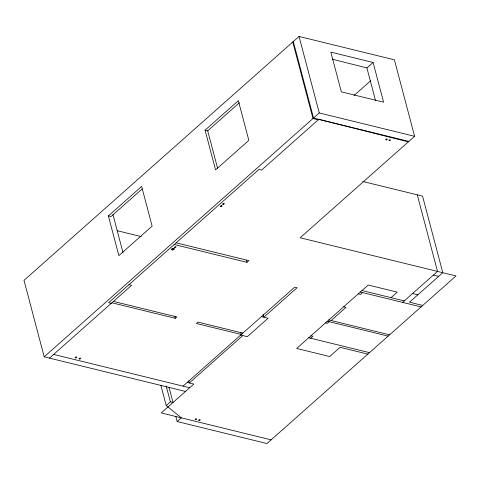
<?xml version="1.0" encoding="UTF-8"?>
<svg xmlns="http://www.w3.org/2000/svg" width="480" height="480" viewBox="0 0 480 480"><rect width="100%" height="100%" fill="white"/><g stroke="black" fill="none" stroke-linecap="round" stroke-linejoin="round"><path stroke-width="0.72" d="M175.824 416.484L177.162 421.536L266.958 443.544L456 275.946L300.174 237.762L414.606 136.314L394.398 59.82L299.052 36.456L24 280.368L44.202 356.82L185.502 391.44M108.372 215.922L141.642 186.42L152.136 226.128L118.86 255.624L108.372 215.922L111 216.564L142.062 189.03M205.074 130.188L238.35 100.686L248.838 140.388L215.562 169.89L205.074 130.188L207.708 130.83L239.316 102.804M44.202 356.82L319.26 112.95L414.606 136.314M49.488 358.11L131.634 285.282L128.988 284.634M220.5 206.472A0.828 0.432 -14.8 0 1 221.166 205.698A0.828 0.432 -14.8 0 1 221.958 206.154A0.828 0.432 -14.8 0 1 220.62 206.544L221.442 205.662M222.942 204.33L223.938 203.448A0.828 0.432 -14.8 0 1 224.088 204.048A0.828 0.432 -14.8 0 1 222.954 204.336L222.804 204.276A0.828 0.432 -14.8 0 1 222.816 203.736A0.828 0.432 -14.8 0 1 223.77 203.424L223.938 203.448M354.024 95.508L370.704 80.718M111.906 302.778L175.29 318.306L176.838 316.938L113.448 301.404M174.246 244.512L246.978 262.332L248.874 260.652L176.136 242.832M183.06 386.136L294.738 287.124L297.114 287.706L263.844 317.208L263.076 314.316M242.784 335.58L189.336 382.962L188.76 380.796M177.162 421.536L181.32 417.852L166.224 405.54L170.388 401.856L173.028 402.504L169.02 387.33M310.59 338.214L312.804 336.246L310.956 335.796M329.226 321.69L327.36 323.34L325.512 322.89M331.146 320.508L345.996 307.344L343.686 306.78M362.628 292.602L360.552 294.438L358.242 293.874M391.032 297.678L397.272 292.146L368.22 285.03L296.676 348.456L329.694 356.544L340.092 347.322L367.824 354.12M402.576 302.388L437.514 271.416L417.282 194.838M332.13 59.16L366.894 67.914L373.098 62.478L383.586 102.186L341.328 91.83L330.84 52.128L373.098 62.478M292.764 42.03L312.984 118.524L318.27 119.82M408.858 141.408L313.524 118.05L293.316 41.556M362.784 181.482L422.562 196.134L442.794 272.706L409.518 302.208L422.724 305.442M433.356 275.1L438.636 276.396M412.554 293.538L417.84 294.834M362.01 290.532L404.268 300.888M117.21 230.712L141.204 236.586M360.318 292.032L421.062 306.918M328.836 319.944L389.58 334.83M327.372 321.24L388.128 336.12M261.462 316.626L268.068 318.24L247.272 336.678L240.666 335.064M308.742 337.758L369.486 352.644M242.862 333.114L197.964 322.116L196.416 323.484L241.32 334.488L240.744 332.322M111.258 303.348L108.606 302.7L258.966 169.398L261.612 170.046L318.804 119.34L408.318 141.882M187.218 382.446L193.824 384.066L161.256 412.932L271.116 439.854M53.646 354.42L189.666 387.75M366.894 67.914L375.474 100.398M299.052 36.456L319.26 112.95M246.408 260.172L246.978 262.332M207.708 130.83L217.626 168.372M174.72 316.14L175.29 318.306M166.188 385.962L170.388 401.856M160.884 385.314L166.224 405.54M112.962 214.596L123.06 252.822M172.368 249.924A1.518 0.798 -14.8 0 0 174.426 248.694A1.518 0.798 -14.8 0 0 172.068 248.58A1.518 0.798 -14.8 0 0 172.368 249.924M172.644 249.516A0.798 0.42 -14.8 0 0 173.73 248.868A0.798 0.42 -14.8 0 0 172.488 248.808A0.798 0.42 -14.8 0 0 172.644 249.516M174.966 247.518A0.792 0.414 -14.8 0 0 176.04 246.87A0.792 0.414 -14.8 0 0 174.81 246.816A0.792 0.414 -14.8 0 0 174.966 247.518M389.37 140.688A0.828 0.432 -14.8 0 0 390.492 140.016A0.828 0.432 -14.8 0 0 389.208 139.956A0.828 0.432 -14.8 0 0 389.37 140.688M386.196 139.89A0.828 0.432 -14.8 0 0 387.318 139.224A0.828 0.432 -14.8 0 0 386.04 139.158A0.828 0.432 -14.8 0 0 386.196 139.89M79.53 359.004A0.828 0.432 -14.8 0 0 80.652 358.338A0.828 0.432 -14.8 0 0 79.368 358.272A0.828 0.432 -14.8 0 0 79.53 359.004M75.666 357.9A0.828 0.432 -14.8 0 0 76.788 357.228A0.828 0.432 -14.8 0 0 75.504 357.168A0.828 0.432 -14.8 0 0 75.666 357.9M199.116 420.534A0.828 0.432 -14.8 0 0 200.232 419.868A0.828 0.432 -14.8 0 0 198.948 419.802A0.828 0.432 -14.8 0 0 199.116 420.534M195.57 419.67A0.828 0.432 -14.8 0 0 196.692 418.998A0.828 0.432 -14.8 0 0 195.408 418.938A0.828 0.432 -14.8 0 0 195.57 419.67"/></g></svg>
